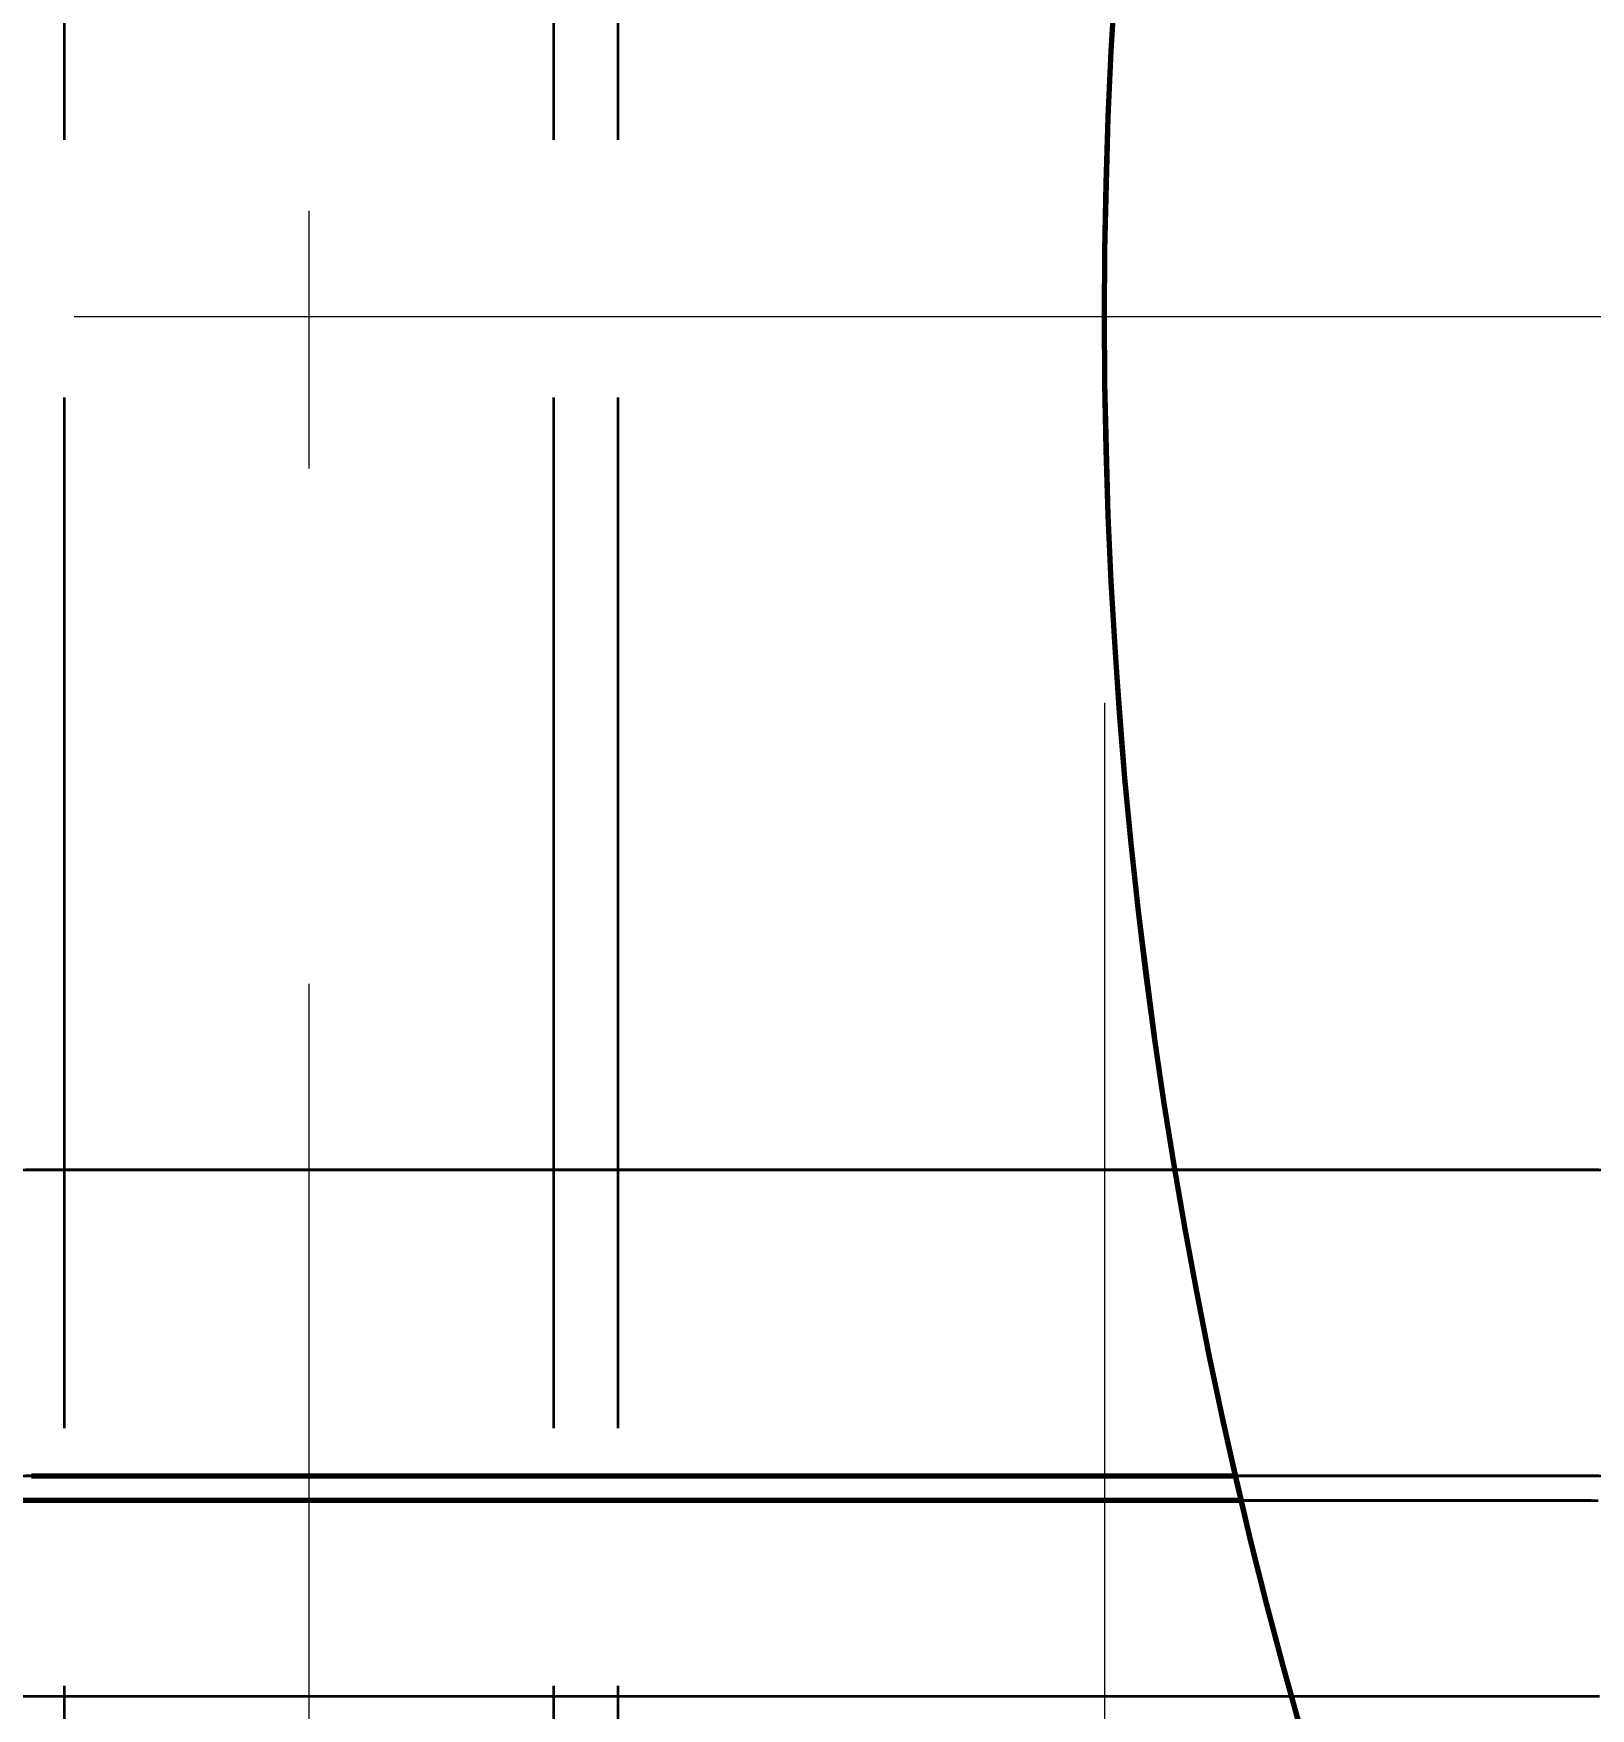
# Model space of a CAD drawing. Header units: millimetres. Extents: x 0 to 2382, y 0 to 420.
# Drawn here: x 293.84 to 299.89, y 224.6 to 231.1 of the extents above; entities that cross this region are included whole.
import ezdxf

# ---------------------------------------------------------------- set-up
doc = ezdxf.new("R2010")
doc.units = ezdxf.units.MM
doc.linetypes.add('IRAM-E-TRAZOS', pattern=[5, 4, -1])
doc.linetypes.add('IRAM-F-TRAZO-PUNTO', pattern=[20, 15, -2, 1, -2])
for name, color, linetype, lineweight in [('01-VISIBLE', 7, 'CONTINUOUS', 70), ('02-OCULTA', 4, 'IRAM-E-TRAZOS', 35), ('03-EJE', 1, 'IRAM-F-TRAZO-PUNTO', 18), ('04-COTA', 3, 'CONTINUOUS', 18)]:
    doc.layers.add(name, color=color, linetype=linetype, lineweight=lineweight)
doc.styles.add('ISO3098', font='isocpeur.ttf')
doc.dimstyles.new('FLAMA-IRAM', dxfattribs={"dimtxt": 3.5, "dimasz": 3.5, "dimexe": 2, "dimexo": 1.5, "dimgap": 1, "dimtad": 1, "dimdec": 1, "dimtxsty": 'ISO3098', "dimblk": 'IRAM_FLECHA', "dimblk1": 'IRAM_FLECHA', "dimblk2": 'IRAM_FLECHA', "dimcen": 2.5, "dimclrd": 256, "dimclre": 256, "dimclrt": 256, "dimazin": 3, "dimtfac": 1, "dimtmove": 0, "dimatfit": 3, "dimlwd": 18, "dimlwe": 18})

# ---------------------------------------------------------------- blocks, each defined once
blk = doc.blocks.new('IRAM_FLECHA')
blk.add_solid([(0, 0), (-1, 0.125), (-1, -0.125)])

msp = doc.modelspace()

# ---------------------------------------------------------------- linework, layer by layer
at = {"layer": '01-VISIBLE'}
for points in [[(293.835, 225.5), (293.8928, 225.5), (293.9505, 225.5), (294.0083, 225.5), (294.066, 225.5), (294.1238, 225.5), (294.1815, 225.5), (294.2393, 225.5), (294.297, 225.5), (294.3548, 225.5), (294.4125, 225.5), (294.4703, 225.5), (294.528, 225.5), (294.5858, 225.5), (294.6435, 225.5), (294.7013, 225.5), (294.759, 225.5), (294.8168, 225.5), (294.8745, 225.5), (294.9323, 225.5), (294.99, 225.5), (295.0478, 225.5), (295.1055, 225.5), (295.1633, 225.5), (295.221, 225.5), (295.2788, 225.5), (295.3365, 225.5), (295.3943, 225.5), (295.452, 225.5), (295.5098, 225.5), (295.5675, 225.5), (295.6253, 225.5), (295.683, 225.5), (295.7408, 225.5), (295.7985, 225.5), (295.8563, 225.5), (295.914, 225.5), (295.9718, 225.5), (296.0295, 225.5), (296.0873, 225.5), (296.145, 225.5), (296.2028, 225.5), (296.2605, 225.5), (296.3183, 225.5), (296.376, 225.5), (296.4338, 225.5), (296.4915, 225.5), (296.5493, 225.5), (296.607, 225.5), (296.6648, 225.5), (296.7225, 225.5), (296.7803, 225.5), (296.8381, 225.5), (296.8958, 225.5), (296.9536, 225.5), (297.0113, 225.5), (297.0691, 225.5), (297.1268, 225.5), (297.1846, 225.5), (297.2423, 225.5), (297.3001, 225.5), (297.3578, 225.5), (297.4156, 225.5), (297.4733, 225.5), (297.5311, 225.5), (297.5888, 225.5), (297.6466, 225.5), (297.7043, 225.5), (297.7621, 225.5), (297.8198, 225.5), (297.8776, 225.5), (297.9353, 225.5), (297.9931, 225.5), (298.0508, 225.5), (298.1086, 225.5), (298.1663, 225.5), (298.2241, 225.5), (298.2818, 225.5), (298.3396, 225.5), (298.3973, 225.5), (298.4551, 225.5), (298.5128, 225.5)], [(298.535, 225.405), (298.4778, 225.405), (298.4206, 225.405), (298.3634, 225.405), (298.3062, 225.405), (298.2489, 225.405), (298.1917, 225.405), (298.1345, 225.405), (298.0773, 225.405), (298.0201, 225.405), (297.9629, 225.405), (297.9057, 225.405), (297.8485, 225.405), (297.7912, 225.405), (297.734, 225.405), (297.6768, 225.405), (297.6196, 225.405), (297.5624, 225.405), (297.5052, 225.405), (297.448, 225.405), (297.3908, 225.405), (297.3335, 225.405), (297.2763, 225.405), (297.2191, 225.405), (297.1619, 225.405), (297.1047, 225.405), (297.0475, 225.405), (296.9903, 225.405), (296.9331, 225.405), (296.8758, 225.405), (296.8186, 225.405), (296.7614, 225.405), (296.7042, 225.405), (296.647, 225.405), (296.5898, 225.405), (296.5326, 225.405), (296.4754, 225.405), (296.4181, 225.405), (296.3609, 225.405), (296.3037, 225.405), (296.2465, 225.405), (296.1893, 225.405), (296.1321, 225.405), (296.0749, 225.405), (296.0177, 225.405), (295.9604, 225.405), (295.9032, 225.405), (295.846, 225.405), (295.7888, 225.405), (295.7316, 225.405), (295.6744, 225.405), (295.6172, 225.405), (295.56, 225.405), (295.5027, 225.405), (295.4455, 225.405), (295.3883, 225.405), (295.3311, 225.405), (295.2739, 225.405), (295.2167, 225.405), (295.1595, 225.405), (295.1023, 225.405), (295.045, 225.405), (294.9878, 225.405), (294.9306, 225.405), (294.8734, 225.405), (294.8162, 225.405), (294.759, 225.405), (294.7018, 225.405), (294.6446, 225.405), (294.5873, 225.405), (294.5301, 225.405), (294.4729, 225.405), (294.4157, 225.405), (294.3585, 225.405), (294.3013, 225.405), (294.2441, 225.405), (294.1869, 225.405), (294.1296, 225.405), (294.0724, 225.405), (294.0152, 225.405), (293.958, 225.405), (293.9008, 225.405), (293.8436, 225.405), (293.7864, 225.405)]]:
    msp.add_lwpolyline(points, dxfattribs=at)
msp.add_circle((318, 230), 20, dxfattribs=at)
at = {"layer": '02-OCULTA'}
for p, q in [((293.9625, 215.685), (293.9625, 330.1182)), ((295.8625, 215.685), (295.8625, 330.1182)), ((296.1125, 215.685), (296.1125, 330.1182))]:
    msp.add_line(p, q, dxfattribs=at)
for points in [[(293.771, 226.6875), (293.8661, 226.6875), (293.9612, 226.6875), (294.0564, 226.6875), (294.1515, 226.6875), (294.2466, 226.6875), (294.3417, 226.6875), (294.4369, 226.6875), (294.532, 226.6875), (294.6271, 226.6875), (294.7222, 226.6875), (294.8174, 226.6875), (294.9125, 226.6875), (295.0076, 226.6875), (295.1027, 226.6875), (295.1979, 226.6875), (295.293, 226.6875), (295.3881, 226.6875), (295.4832, 226.6875), (295.5784, 226.6875), (295.6735, 226.6875), (295.7686, 226.6875), (295.8637, 226.6875), (295.9589, 226.6875), (296.054, 226.6875), (296.1491, 226.6875), (296.2442, 226.6875), (296.3394, 226.6875), (296.4345, 226.6875), (296.5296, 226.6875), (296.6247, 226.6875), (296.7199, 226.6875), (296.815, 226.6875), (296.9101, 226.6875), (297.0052, 226.6875), (297.1004, 226.6875), (297.1955, 226.6875), (297.2906, 226.6875), (297.3857, 226.6875), (297.4809, 226.6875), (297.576, 226.6875), (297.6711, 226.6875), (297.7662, 226.6875), (297.8614, 226.6875), (297.9565, 226.6875), (298.0516, 226.6875), (298.1467, 226.6875), (298.2419, 226.6875), (298.337, 226.6875), (298.4321, 226.6875), (298.5272, 226.6875), (298.6224, 226.6875), (298.7175, 226.6875), (298.8126, 226.6875), (298.9077, 226.6875), (299.0029, 226.6875), (299.098, 226.6875), (299.1931, 226.6875), (299.2882, 226.6875), (299.3834, 226.6875), (299.4785, 226.6875), (299.5736, 226.6875), (299.6687, 226.6875), (299.7639, 226.6875), (299.859, 226.6875), (299.9541, 226.6875)], [(293.7995, 226.6875), (293.8922, 226.6875), (293.985, 226.6875), (294.0777, 226.6875), (294.1705, 226.6875), (294.2632, 226.6875), (294.356, 226.6875), (294.4487, 226.6875), (294.5415, 226.6875), (294.6342, 226.6875), (294.727, 226.6875), (294.8197, 226.6875), (294.9125, 226.6875), (295.0052, 226.6875), (295.098, 226.6875), (295.1907, 226.6875), (295.2835, 226.6875), (295.3762, 226.6875), (295.469, 226.6875), (295.5617, 226.6875), (295.6545, 226.6875), (295.7472, 226.6875), (295.84, 226.6875), (295.9327, 226.6875), (296.0255, 226.6875), (296.1182, 226.6875), (296.211, 226.6875), (296.3037, 226.6875), (296.3965, 226.6875), (296.4892, 226.6875), (296.582, 226.6875), (296.6747, 226.6875), (296.7675, 226.6875), (296.8602, 226.6875), (296.953, 226.6875), (297.0457, 226.6875), (297.1385, 226.6875), (297.2312, 226.6875), (297.324, 226.6875), (297.4167, 226.6875), (297.5095, 226.6875), (297.6022, 226.6875), (297.695, 226.6875), (297.7877, 226.6875), (297.8805, 226.6875), (297.9732, 226.6875), (298.066, 226.6875), (298.1587, 226.6875), (298.2515, 226.6875), (298.3442, 226.6875), (298.437, 226.6875), (298.5297, 226.6875), (298.6225, 226.6875), (298.7152, 226.6875), (298.808, 226.6875), (298.9007, 226.6875), (298.9935, 226.6875), (299.0862, 226.6875), (299.179, 226.6875), (299.2717, 226.6875), (299.3645, 226.6875), (299.4572, 226.6875), (299.55, 226.6875), (299.6427, 226.6875), (299.7355, 226.6875), (299.8282, 226.6875), (299.921, 226.6875)], [(294.9125, 226.6875), (294.8624, 226.6875), (294.8124, 226.6875), (294.7623, 226.6875), (294.7122, 226.6875), (294.6622, 226.6875), (294.6121, 226.6875), (294.562, 226.6875), (294.512, 226.6875), (294.4619, 226.6875), (294.4118, 226.6875), (294.3618, 226.6875), (294.3117, 226.6875), (294.2616, 226.6875), (294.2116, 226.6875), (294.1615, 226.6875), (294.1114, 226.6875), (294.0614, 226.6875), (294.0113, 226.6875), (293.9612, 226.6875), (293.9112, 226.6875), (293.8611, 226.6875), (293.8111, 226.6875)], [(294.9125, 226.6875), (294.8625, 226.6875), (294.8125, 226.6875), (294.7625, 226.6875), (294.7125, 226.6875), (294.6625, 226.6875), (294.6125, 226.6875), (294.5625, 226.6875), (294.5125, 226.6875), (294.4625, 226.6875), (294.4125, 226.6875), (294.3625, 226.6875), (294.3125, 226.6875), (294.2625, 226.6875), (294.2125, 226.6875), (294.1625, 226.6875), (294.1125, 226.6875), (294.0625, 226.6875), (294.0125, 226.6875), (293.9625, 226.6875), (293.9125, 226.6875), (293.8625, 226.6875), (293.8125, 226.6875)], [(299.9191, 226.6875), (299.869, 226.6875), (299.8189, 226.6875), (299.7689, 226.6875), (299.7188, 226.6875), (299.6687, 226.6875), (299.6187, 226.6875), (299.5686, 226.6875), (299.5186, 226.6875), (299.4685, 226.6875), (299.4184, 226.6875), (299.3684, 226.6875), (299.3183, 226.6875), (299.2682, 226.6875), (299.2182, 226.6875), (299.1681, 226.6875), (299.118, 226.6875), (299.068, 226.6875), (299.0179, 226.6875), (298.9678, 226.6875), (298.9178, 226.6875), (298.8677, 226.6875), (298.8176, 226.6875), (298.7676, 226.6875), (298.7175, 226.6875), (298.6674, 226.6875), (298.6174, 226.6875), (298.5673, 226.6875), (298.5172, 226.6875), (298.4672, 226.6875), (298.4171, 226.6875), (298.367, 226.6875), (298.317, 226.6875), (298.2669, 226.6875), (298.2168, 226.6875), (298.1668, 226.6875), (298.1167, 226.6875), (298.0666, 226.6875), (298.0166, 226.6875), (297.9665, 226.6875), (297.9164, 226.6875), (297.8664, 226.6875), (297.8163, 226.6875), (297.7662, 226.6875), (297.7162, 226.6875), (297.6661, 226.6875), (297.6161, 226.6875), (297.566, 226.6875), (297.5159, 226.6875), (297.4659, 226.6875), (297.4158, 226.6875), (297.3657, 226.6875), (297.3157, 226.6875), (297.2656, 226.6875), (297.2155, 226.6875), (297.1655, 226.6875), (297.1154, 226.6875), (297.0653, 226.6875), (297.0153, 226.6875), (296.9652, 226.6875), (296.9151, 226.6875), (296.8651, 226.6875), (296.815, 226.6875), (296.7649, 226.6875), (296.7149, 226.6875), (296.6648, 226.6875), (296.6147, 226.6875), (296.5647, 226.6875), (296.5146, 226.6875), (296.4645, 226.6875), (296.4145, 226.6875), (296.3644, 226.6875), (296.3143, 226.6875), (296.2643, 226.6875), (296.2142, 226.6875), (296.1641, 226.6875), (296.1141, 226.6875), (296.064, 226.6875), (296.0139, 226.6875), (295.9639, 226.6875), (295.9138, 226.6875), (295.8637, 226.6875), (295.8137, 226.6875), (295.7636, 226.6875), (295.7136, 226.6875), (295.6635, 226.6875), (295.6134, 226.6875), (295.5634, 226.6875), (295.5133, 226.6875), (295.4632, 226.6875), (295.4132, 226.6875), (295.3631, 226.6875), (295.313, 226.6875), (295.263, 226.6875), (295.2129, 226.6875), (295.1628, 226.6875), (295.1128, 226.6875), (295.0627, 226.6875), (295.0126, 226.6875), (294.9626, 226.6875), (294.9125, 226.6875)], [(299.9125, 226.6875), (299.8625, 226.6875), (299.8125, 226.6875), (299.7625, 226.6875), (299.7125, 226.6875), (299.6625, 226.6875), (299.6125, 226.6875), (299.5625, 226.6875), (299.5125, 226.6875), (299.4625, 226.6875), (299.4125, 226.6875), (299.3625, 226.6875), (299.3125, 226.6875), (299.2625, 226.6875), (299.2125, 226.6875), (299.1625, 226.6875), (299.1125, 226.6875), (299.0625, 226.6875), (299.0125, 226.6875), (298.9625, 226.6875), (298.9125, 226.6875), (298.8625, 226.6875), (298.8125, 226.6875), (298.7625, 226.6875), (298.7125, 226.6875), (298.6625, 226.6875), (298.6125, 226.6875), (298.5625, 226.6875), (298.5125, 226.6875), (298.4625, 226.6875), (298.4125, 226.6875), (298.3625, 226.6875), (298.3125, 226.6875), (298.2625, 226.6875), (298.2125, 226.6875), (298.1625, 226.6875), (298.1125, 226.6875), (298.0625, 226.6875), (298.0125, 226.6875), (297.9625, 226.6875), (297.9125, 226.6875), (297.8625, 226.6875), (297.8125, 226.6875), (297.7625, 226.6875), (297.7125, 226.6875), (297.6625, 226.6875), (297.6125, 226.6875), (297.5625, 226.6875), (297.5125, 226.6875), (297.4625, 226.6875), (297.4125, 226.6875), (297.3625, 226.6875), (297.3125, 226.6875), (297.2625, 226.6875), (297.2125, 226.6875), (297.1625, 226.6875), (297.1125, 226.6875), (297.0625, 226.6875), (297.0125, 226.6875), (296.9625, 226.6875), (296.9125, 226.6875), (296.8625, 226.6875), (296.8125, 226.6875), (296.7625, 226.6875), (296.7125, 226.6875), (296.6625, 226.6875), (296.6125, 226.6875), (296.5625, 226.6875), (296.5125, 226.6875), (296.4625, 226.6875), (296.4125, 226.6875), (296.3625, 226.6875), (296.3125, 226.6875), (296.2625, 226.6875), (296.2125, 226.6875), (296.1625, 226.6875), (296.1125, 226.6875), (296.0625, 226.6875), (296.0125, 226.6875), (295.9625, 226.6875), (295.9125, 226.6875), (295.8625, 226.6875), (295.8125, 226.6875), (295.7625, 226.6875), (295.7125, 226.6875), (295.6625, 226.6875), (295.6125, 226.6875), (295.5625, 226.6875), (295.5125, 226.6875), (295.4625, 226.6875), (295.4125, 226.6875), (295.3625, 226.6875), (295.3125, 226.6875), (295.2625, 226.6875), (295.2125, 226.6875), (295.1625, 226.6875), (295.1125, 226.6875), (295.0625, 226.6875), (295.0125, 226.6875), (294.9625, 226.6875), (294.9125, 226.6875)], [(293.771, 225.5), (293.8661, 225.5), (293.9612, 225.5), (294.0564, 225.5), (294.1515, 225.5), (294.2466, 225.5), (294.3417, 225.5), (294.4369, 225.5), (294.532, 225.5), (294.6271, 225.5), (294.7222, 225.5), (294.8174, 225.5), (294.9125, 225.5), (295.0076, 225.5), (295.1027, 225.5), (295.1979, 225.5), (295.293, 225.5), (295.3881, 225.5), (295.4832, 225.5), (295.5784, 225.5), (295.6735, 225.5), (295.7686, 225.5), (295.8637, 225.5), (295.9589, 225.5), (296.054, 225.5), (296.1491, 225.5), (296.2442, 225.5), (296.3394, 225.5), (296.4345, 225.5), (296.5296, 225.5), (296.6247, 225.5), (296.7199, 225.5), (296.815, 225.5), (296.9101, 225.5), (297.0052, 225.5), (297.1004, 225.5), (297.1955, 225.5), (297.2906, 225.5), (297.3857, 225.5), (297.4809, 225.5), (297.576, 225.5), (297.6711, 225.5), (297.7662, 225.5), (297.8614, 225.5), (297.9565, 225.5), (298.0516, 225.5), (298.1467, 225.5), (298.2419, 225.5), (298.337, 225.5), (298.4321, 225.5), (298.5272, 225.5), (298.6224, 225.5), (298.7175, 225.5), (298.8126, 225.5), (298.9077, 225.5), (299.0029, 225.5), (299.098, 225.5), (299.1931, 225.5), (299.2882, 225.5), (299.3834, 225.5), (299.4785, 225.5), (299.5736, 225.5), (299.6687, 225.5), (299.7639, 225.5), (299.859, 225.5), (299.9541, 225.5)], [(293.771, 225.5), (293.8661, 225.5), (293.9612, 225.5), (294.0564, 225.5), (294.1515, 225.5), (294.2466, 225.5), (294.3417, 225.5), (294.4369, 225.5), (294.532, 225.5), (294.6271, 225.5), (294.7222, 225.5), (294.8174, 225.5), (294.9125, 225.5), (295.0076, 225.5), (295.1027, 225.5), (295.1979, 225.5), (295.293, 225.5), (295.3881, 225.5), (295.4832, 225.5), (295.5784, 225.5), (295.6735, 225.5), (295.7686, 225.5), (295.8637, 225.5), (295.9589, 225.5), (296.054, 225.5), (296.1491, 225.5), (296.2442, 225.5), (296.3394, 225.5), (296.4345, 225.5), (296.5296, 225.5), (296.6247, 225.5), (296.7199, 225.5), (296.815, 225.5), (296.9101, 225.5), (297.0052, 225.5), (297.1004, 225.5), (297.1955, 225.5), (297.2906, 225.5), (297.3857, 225.5), (297.4809, 225.5), (297.576, 225.5), (297.6711, 225.5), (297.7662, 225.5), (297.8614, 225.5), (297.9565, 225.5), (298.0516, 225.5), (298.1467, 225.5), (298.2419, 225.5), (298.337, 225.5), (298.4321, 225.5), (298.5272, 225.5), (298.6224, 225.5), (298.7175, 225.5), (298.8126, 225.5), (298.9077, 225.5), (299.0029, 225.5), (299.098, 225.5), (299.1931, 225.5), (299.2882, 225.5), (299.3834, 225.5), (299.4785, 225.5), (299.5736, 225.5), (299.6687, 225.5), (299.7639, 225.5), (299.859, 225.5), (299.9541, 225.5)], [(293.7995, 225.5), (293.8922, 225.5), (293.985, 225.5), (294.0777, 225.5), (294.1705, 225.5), (294.2632, 225.5), (294.356, 225.5), (294.4487, 225.5), (294.5415, 225.5), (294.6342, 225.5), (294.727, 225.5), (294.8197, 225.5), (294.9125, 225.5), (295.0052, 225.5), (295.098, 225.5), (295.1907, 225.5), (295.2835, 225.5), (295.3762, 225.5), (295.469, 225.5), (295.5617, 225.5), (295.6545, 225.5), (295.7472, 225.5), (295.84, 225.5), (295.9327, 225.5), (296.0255, 225.5), (296.1182, 225.5), (296.211, 225.5), (296.3037, 225.5), (296.3965, 225.5), (296.4892, 225.5), (296.582, 225.5), (296.6747, 225.5), (296.7675, 225.5), (296.8602, 225.5), (296.953, 225.5), (297.0457, 225.5), (297.1385, 225.5), (297.2312, 225.5), (297.324, 225.5), (297.4167, 225.5), (297.5095, 225.5), (297.6022, 225.5), (297.695, 225.5), (297.7877, 225.5), (297.8805, 225.5), (297.9732, 225.5), (298.066, 225.5), (298.1587, 225.5), (298.2515, 225.5), (298.3442, 225.5), (298.437, 225.5), (298.5297, 225.5), (298.6225, 225.5), (298.7152, 225.5), (298.808, 225.5), (298.9007, 225.5), (298.9935, 225.5), (299.0862, 225.5), (299.179, 225.5), (299.2717, 225.5), (299.3645, 225.5), (299.4572, 225.5), (299.55, 225.5), (299.6427, 225.5), (299.7355, 225.5), (299.8282, 225.5), (299.921, 225.5)], [(294.9125, 225.5), (294.8624, 225.5), (294.8124, 225.5), (294.7623, 225.5), (294.7122, 225.5), (294.6622, 225.5), (294.6121, 225.5), (294.562, 225.5), (294.512, 225.5), (294.4619, 225.5), (294.4118, 225.5), (294.3618, 225.5), (294.3117, 225.5), (294.2616, 225.5), (294.2116, 225.5), (294.1615, 225.5), (294.1114, 225.5), (294.0614, 225.5), (294.0113, 225.5), (293.9612, 225.5), (293.9112, 225.5), (293.8611, 225.5), (293.8111, 225.5)], [(294.9125, 225.5), (294.8624, 225.5), (294.8124, 225.5), (294.7623, 225.5), (294.7122, 225.5), (294.6622, 225.5), (294.6121, 225.5), (294.562, 225.5), (294.512, 225.5), (294.4619, 225.5), (294.4118, 225.5), (294.3618, 225.5), (294.3117, 225.5), (294.2616, 225.5), (294.2116, 225.5), (294.1615, 225.5), (294.1114, 225.5), (294.0614, 225.5), (294.0113, 225.5), (293.9612, 225.5), (293.9112, 225.5), (293.8611, 225.5), (293.8111, 225.5)], [(294.9125, 225.5), (294.8625, 225.5), (294.8125, 225.5), (294.7625, 225.5), (294.7125, 225.5), (294.6625, 225.5), (294.6125, 225.5), (294.5625, 225.5), (294.5125, 225.5), (294.4625, 225.5), (294.4125, 225.5), (294.3625, 225.5), (294.3125, 225.5), (294.2625, 225.5), (294.2125, 225.5), (294.1625, 225.5), (294.1125, 225.5), (294.0625, 225.5), (294.0125, 225.5), (293.9625, 225.5), (293.9125, 225.5), (293.8625, 225.5), (293.8125, 225.5)], [(294.9125, 225.5), (294.8625, 225.5), (294.8125, 225.5), (294.7625, 225.5), (294.7125, 225.5), (294.6625, 225.5), (294.6125, 225.5), (294.5625, 225.5), (294.5125, 225.5), (294.4625, 225.5), (294.4125, 225.5), (294.3625, 225.5), (294.3125, 225.5), (294.2625, 225.5), (294.2125, 225.5), (294.1625, 225.5), (294.1125, 225.5), (294.0625, 225.5), (294.0125, 225.5), (293.9625, 225.5), (293.9125, 225.5), (293.8625, 225.5), (293.8125, 225.5)], [(299.9125, 225.5), (299.8625, 225.5), (299.8125, 225.5), (299.7625, 225.5), (299.7125, 225.5), (299.6625, 225.5), (299.6125, 225.5), (299.5625, 225.5), (299.5125, 225.5), (299.4625, 225.5), (299.4125, 225.5), (299.3625, 225.5), (299.3125, 225.5), (299.2625, 225.5), (299.2125, 225.5), (299.1625, 225.5), (299.1125, 225.5), (299.0625, 225.5), (299.0125, 225.5), (298.9625, 225.5), (298.9125, 225.5), (298.8625, 225.5), (298.8125, 225.5), (298.7625, 225.5), (298.7125, 225.5), (298.6625, 225.5), (298.6125, 225.5), (298.5625, 225.5), (298.5125, 225.5), (298.4625, 225.5), (298.4125, 225.5), (298.3625, 225.5), (298.3125, 225.5), (298.2625, 225.5), (298.2125, 225.5), (298.1625, 225.5), (298.1125, 225.5), (298.0625, 225.5), (298.0125, 225.5), (297.9625, 225.5), (297.9125, 225.5), (297.8625, 225.5), (297.8125, 225.5), (297.7625, 225.5), (297.7125, 225.5), (297.6625, 225.5), (297.6125, 225.5), (297.5625, 225.5), (297.5125, 225.5), (297.4625, 225.5), (297.4125, 225.5), (297.3625, 225.5), (297.3125, 225.5), (297.2625, 225.5), (297.2125, 225.5), (297.1625, 225.5), (297.1125, 225.5), (297.0625, 225.5), (297.0125, 225.5), (296.9625, 225.5), (296.9125, 225.5), (296.8625, 225.5), (296.8125, 225.5), (296.7625, 225.5), (296.7125, 225.5), (296.6625, 225.5), (296.6125, 225.5), (296.5625, 225.5), (296.5125, 225.5), (296.4625, 225.5), (296.4125, 225.5), (296.3625, 225.5), (296.3125, 225.5), (296.2625, 225.5), (296.2125, 225.5), (296.1625, 225.5), (296.1125, 225.5), (296.0625, 225.5), (296.0125, 225.5), (295.9625, 225.5), (295.9125, 225.5), (295.8625, 225.5), (295.8125, 225.5), (295.7625, 225.5), (295.7125, 225.5), (295.6625, 225.5), (295.6125, 225.5), (295.5625, 225.5), (295.5125, 225.5), (295.4625, 225.5), (295.4125, 225.5), (295.3625, 225.5), (295.3125, 225.5), (295.2625, 225.5), (295.2125, 225.5), (295.1625, 225.5), (295.1125, 225.5), (295.0625, 225.5), (295.0125, 225.5), (294.9625, 225.5), (294.9125, 225.5)], [(299.9191, 225.5), (299.869, 225.5), (299.8189, 225.5), (299.7689, 225.5), (299.7188, 225.5), (299.6687, 225.5), (299.6187, 225.5), (299.5686, 225.5), (299.5186, 225.5), (299.4685, 225.5), (299.4184, 225.5), (299.3684, 225.5), (299.3183, 225.5), (299.2682, 225.5), (299.2182, 225.5), (299.1681, 225.5), (299.118, 225.5), (299.068, 225.5), (299.0179, 225.5), (298.9678, 225.5), (298.9178, 225.5), (298.8677, 225.5), (298.8176, 225.5), (298.7676, 225.5), (298.7175, 225.5), (298.6674, 225.5), (298.6174, 225.5), (298.5673, 225.5), (298.5172, 225.5), (298.4672, 225.5), (298.4171, 225.5), (298.367, 225.5), (298.317, 225.5), (298.2669, 225.5), (298.2168, 225.5), (298.1668, 225.5), (298.1167, 225.5), (298.0666, 225.5), (298.0166, 225.5), (297.9665, 225.5), (297.9164, 225.5), (297.8664, 225.5), (297.8163, 225.5), (297.7662, 225.5), (297.7162, 225.5), (297.6661, 225.5), (297.6161, 225.5), (297.566, 225.5), (297.5159, 225.5), (297.4659, 225.5), (297.4158, 225.5), (297.3657, 225.5), (297.3157, 225.5), (297.2656, 225.5), (297.2155, 225.5), (297.1655, 225.5), (297.1154, 225.5), (297.0653, 225.5), (297.0153, 225.5), (296.9652, 225.5), (296.9151, 225.5), (296.8651, 225.5), (296.815, 225.5), (296.7649, 225.5), (296.7149, 225.5), (296.6648, 225.5), (296.6147, 225.5), (296.5647, 225.5), (296.5146, 225.5), (296.4645, 225.5), (296.4145, 225.5), (296.3644, 225.5), (296.3143, 225.5), (296.2643, 225.5), (296.2142, 225.5), (296.1641, 225.5), (296.1141, 225.5), (296.064, 225.5), (296.0139, 225.5), (295.9639, 225.5), (295.9138, 225.5), (295.8637, 225.5), (295.8137, 225.5), (295.7636, 225.5), (295.7136, 225.5), (295.6635, 225.5), (295.6134, 225.5), (295.5634, 225.5), (295.5133, 225.5), (295.4632, 225.5), (295.4132, 225.5), (295.3631, 225.5), (295.313, 225.5), (295.263, 225.5), (295.2129, 225.5), (295.1628, 225.5), (295.1128, 225.5), (295.0627, 225.5), (295.0126, 225.5), (294.9626, 225.5), (294.9125, 225.5)], [(299.9191, 225.5), (299.869, 225.5), (299.8189, 225.5), (299.7689, 225.5), (299.7188, 225.5), (299.6687, 225.5), (299.6187, 225.5), (299.5686, 225.5), (299.5186, 225.5), (299.4685, 225.5), (299.4184, 225.5), (299.3684, 225.5), (299.3183, 225.5), (299.2682, 225.5), (299.2182, 225.5), (299.1681, 225.5), (299.118, 225.5), (299.068, 225.5), (299.0179, 225.5), (298.9678, 225.5), (298.9178, 225.5), (298.8677, 225.5), (298.8176, 225.5), (298.7676, 225.5), (298.7175, 225.5), (298.6674, 225.5), (298.6174, 225.5), (298.5673, 225.5), (298.5172, 225.5), (298.4672, 225.5), (298.4171, 225.5), (298.367, 225.5), (298.317, 225.5), (298.2669, 225.5), (298.2168, 225.5), (298.1668, 225.5), (298.1167, 225.5), (298.0666, 225.5), (298.0166, 225.5), (297.9665, 225.5), (297.9164, 225.5), (297.8664, 225.5), (297.8163, 225.5), (297.7662, 225.5), (297.7162, 225.5), (297.6661, 225.5), (297.6161, 225.5), (297.566, 225.5), (297.5159, 225.5), (297.4659, 225.5), (297.4158, 225.5), (297.3657, 225.5), (297.3157, 225.5), (297.2656, 225.5), (297.2155, 225.5), (297.1655, 225.5), (297.1154, 225.5), (297.0653, 225.5), (297.0153, 225.5), (296.9652, 225.5), (296.9151, 225.5), (296.8651, 225.5), (296.815, 225.5), (296.7649, 225.5), (296.7149, 225.5), (296.6648, 225.5), (296.6147, 225.5), (296.5647, 225.5), (296.5146, 225.5), (296.4645, 225.5), (296.4145, 225.5), (296.3644, 225.5), (296.3143, 225.5), (296.2643, 225.5), (296.2142, 225.5), (296.1641, 225.5), (296.1141, 225.5), (296.064, 225.5), (296.0139, 225.5), (295.9639, 225.5), (295.9138, 225.5), (295.8637, 225.5), (295.8137, 225.5), (295.7636, 225.5), (295.7136, 225.5), (295.6635, 225.5), (295.6134, 225.5), (295.5634, 225.5), (295.5133, 225.5), (295.4632, 225.5), (295.4132, 225.5), (295.3631, 225.5), (295.313, 225.5), (295.263, 225.5), (295.2129, 225.5), (295.1628, 225.5), (295.1128, 225.5), (295.0627, 225.5), (295.0126, 225.5), (294.9626, 225.5), (294.9125, 225.5)], [(299.9125, 225.5), (299.8625, 225.5), (299.8125, 225.5), (299.7625, 225.5), (299.7125, 225.5), (299.6625, 225.5), (299.6125, 225.5), (299.5625, 225.5), (299.5125, 225.5), (299.4625, 225.5), (299.4125, 225.5), (299.3625, 225.5), (299.3125, 225.5), (299.2625, 225.5), (299.2125, 225.5), (299.1625, 225.5), (299.1125, 225.5), (299.0625, 225.5), (299.0125, 225.5), (298.9625, 225.5), (298.9125, 225.5), (298.8625, 225.5), (298.8125, 225.5), (298.7625, 225.5), (298.7125, 225.5), (298.6625, 225.5), (298.6125, 225.5), (298.5625, 225.5), (298.5125, 225.5), (298.4625, 225.5), (298.4125, 225.5), (298.3625, 225.5), (298.3125, 225.5), (298.2625, 225.5), (298.2125, 225.5), (298.1625, 225.5), (298.1125, 225.5), (298.0625, 225.5), (298.0125, 225.5), (297.9625, 225.5), (297.9125, 225.5), (297.8625, 225.5), (297.8125, 225.5), (297.7625, 225.5), (297.7125, 225.5), (297.6625, 225.5), (297.6125, 225.5), (297.5625, 225.5), (297.5125, 225.5), (297.4625, 225.5), (297.4125, 225.5), (297.3625, 225.5), (297.3125, 225.5), (297.2625, 225.5), (297.2125, 225.5), (297.1625, 225.5), (297.1125, 225.5), (297.0625, 225.5), (297.0125, 225.5), (296.9625, 225.5), (296.9125, 225.5), (296.8625, 225.5), (296.8125, 225.5), (296.7625, 225.5), (296.7125, 225.5), (296.6625, 225.5), (296.6125, 225.5), (296.5625, 225.5), (296.5125, 225.5), (296.4625, 225.5), (296.4125, 225.5), (296.3625, 225.5), (296.3125, 225.5), (296.2625, 225.5), (296.2125, 225.5), (296.1625, 225.5), (296.1125, 225.5), (296.0625, 225.5), (296.0125, 225.5), (295.9625, 225.5), (295.9125, 225.5), (295.8625, 225.5), (295.8125, 225.5), (295.7625, 225.5), (295.7125, 225.5), (295.6625, 225.5), (295.6125, 225.5), (295.5625, 225.5), (295.5125, 225.5), (295.4625, 225.5), (295.4125, 225.5), (295.3625, 225.5), (295.3125, 225.5), (295.2625, 225.5), (295.2125, 225.5), (295.1625, 225.5), (295.1125, 225.5), (295.0625, 225.5), (295.0125, 225.5), (294.9625, 225.5), (294.9125, 225.5)], [(298.5128, 225.5), (298.563, 225.5), (298.6131, 225.5), (298.6633, 225.5), (298.7135, 225.5), (298.7636, 225.5), (298.8138, 225.5), (298.8639, 225.5), (298.9141, 225.5), (298.9642, 225.5), (299.0144, 225.5), (299.0645, 225.5), (299.1147, 225.5), (299.1649, 225.5), (299.215, 225.5), (299.2652, 225.5), (299.3153, 225.5), (299.3655, 225.5), (299.4156, 225.5), (299.4658, 225.5), (299.516, 225.5), (299.5661, 225.5), (299.6163, 225.5), (299.6664, 225.5), (299.7166, 225.5), (299.7667, 225.5), (299.8169, 225.5), (299.8671, 225.5), (299.9172, 225.5)], [(294.9125, 225.405), (294.8625, 225.405), (294.8124, 225.405), (294.7624, 225.405), (294.7124, 225.405), (294.6623, 225.405), (294.6123, 225.405), (294.5623, 225.405), (294.5122, 225.405), (294.4622, 225.405), (294.4122, 225.405), (294.3621, 225.405), (294.3121, 225.405), (294.2621, 225.405), (294.212, 225.405), (294.162, 225.405), (294.112, 225.405), (294.0619, 225.405), (294.0119, 225.405), (293.9619, 225.405), (293.9119, 225.405), (293.8618, 225.405), (293.8118, 225.405)], [(294.9125, 225.405), (294.9625, 225.405), (295.0126, 225.405), (295.0626, 225.405), (295.1126, 225.405), (295.1627, 225.405), (295.2127, 225.405), (295.2627, 225.405), (295.3128, 225.405), (295.3628, 225.405), (295.4128, 225.405), (295.4629, 225.405), (295.5129, 225.405), (295.5629, 225.405), (295.613, 225.405), (295.663, 225.405), (295.713, 225.405), (295.7631, 225.405), (295.8131, 225.405), (295.8631, 225.405), (295.9131, 225.405), (295.9632, 225.405), (296.0132, 225.405), (296.0632, 225.405), (296.1133, 225.405), (296.1633, 225.405), (296.2133, 225.405), (296.2634, 225.405), (296.3134, 225.405), (296.3634, 225.405), (296.4135, 225.405), (296.4635, 225.405), (296.5135, 225.405), (296.5636, 225.405), (296.6136, 225.405), (296.6636, 225.405), (296.7137, 225.405), (296.7637, 225.405), (296.8137, 225.405), (296.8638, 225.405), (296.9138, 225.405), (296.9638, 225.405), (297.0139, 225.405), (297.0639, 225.405), (297.1139, 225.405), (297.164, 225.405), (297.214, 225.405), (297.264, 225.405), (297.3141, 225.405), (297.3641, 225.405), (297.4141, 225.405), (297.4642, 225.405), (297.5142, 225.405), (297.5642, 225.405), (297.6143, 225.405), (297.6643, 225.405), (297.7143, 225.405), (297.7644, 225.405), (297.8144, 225.405), (297.8644, 225.405), (297.9144, 225.405), (297.9645, 225.405), (298.0145, 225.405), (298.0645, 225.405), (298.1146, 225.405), (298.1646, 225.405), (298.2146, 225.405), (298.2647, 225.405), (298.3147, 225.405), (298.3647, 225.405), (298.4148, 225.405), (298.4648, 225.405), (298.5148, 225.405), (298.5649, 225.405), (298.6149, 225.405), (298.6649, 225.405), (298.715, 225.405), (298.765, 225.405), (298.815, 225.405), (298.8651, 225.405), (298.9151, 225.405), (298.9651, 225.405), (299.0152, 225.405), (299.0652, 225.405), (299.1152, 225.405), (299.1653, 225.405), (299.2153, 225.405), (299.2653, 225.405), (299.3154, 225.405), (299.3654, 225.405), (299.4154, 225.405), (299.4655, 225.405), (299.5155, 225.405), (299.5655, 225.405), (299.6156, 225.405), (299.6656, 225.405), (299.7156, 225.405), (299.7656, 225.405), (299.8157, 225.405), (299.8657, 225.405), (299.9157, 225.405)], [(299.8885, 225.405), (299.8383, 225.405), (299.7882, 225.405), (299.7381, 225.405), (299.688, 225.405), (299.6378, 225.405), (299.5877, 225.405), (299.5376, 225.405), (299.4874, 225.405), (299.4373, 225.405), (299.3872, 225.405), (299.3371, 225.405), (299.2869, 225.405), (299.2368, 225.405), (299.1867, 225.405), (299.1365, 225.405), (299.0864, 225.405), (299.0363, 225.405), (298.9862, 225.405), (298.936, 225.405), (298.8859, 225.405), (298.8358, 225.405), (298.7856, 225.405), (298.7355, 225.405), (298.6854, 225.405), (298.6353, 225.405), (298.5851, 225.405), (298.535, 225.405)], [(293.7567, 224.645), (293.8531, 224.645), (293.9494, 224.645), (294.0457, 224.645), (294.142, 224.645), (294.2383, 224.645), (294.3346, 224.645), (294.4309, 224.645), (294.5272, 224.645), (294.6236, 224.645), (294.7199, 224.645), (294.8162, 224.645), (294.9125, 224.645), (295.0088, 224.645), (295.1051, 224.645), (295.2014, 224.645), (295.2977, 224.645), (295.3941, 224.645), (295.4904, 224.645), (295.5867, 224.645), (295.683, 224.645), (295.7793, 224.645), (295.8756, 224.645), (295.9719, 224.645), (296.0682, 224.645), (296.1646, 224.645), (296.2609, 224.645), (296.3572, 224.645), (296.4535, 224.645), (296.5498, 224.645), (296.6461, 224.645), (296.7424, 224.645), (296.8387, 224.645), (296.9351, 224.645), (297.0314, 224.645), (297.1277, 224.645), (297.224, 224.645), (297.3203, 224.645), (297.4166, 224.645), (297.5129, 224.645), (297.6092, 224.645), (297.7056, 224.645), (297.8019, 224.645), (297.8982, 224.645), (297.9945, 224.645), (298.0908, 224.645), (298.1871, 224.645), (298.2834, 224.645), (298.3797, 224.645), (298.4761, 224.645), (298.5724, 224.645), (298.6687, 224.645), (298.765, 224.645), (298.8613, 224.645), (298.9576, 224.645), (299.0539, 224.645), (299.1502, 224.645), (299.2466, 224.645), (299.3429, 224.645), (299.4392, 224.645), (299.5355, 224.645), (299.6318, 224.645), (299.7281, 224.645), (299.8244, 224.645), (299.9207, 224.645)], [(293.8118, 224.645), (293.8618, 224.645), (293.9119, 224.645), (293.9619, 224.645), (294.0119, 224.645), (294.0619, 224.645), (294.112, 224.645), (294.162, 224.645), (294.212, 224.645), (294.2621, 224.645), (294.3121, 224.645), (294.3621, 224.645), (294.4122, 224.645), (294.4622, 224.645), (294.5122, 224.645), (294.5623, 224.645), (294.6123, 224.645), (294.6623, 224.645), (294.7124, 224.645), (294.7624, 224.645), (294.8124, 224.645), (294.8625, 224.645), (294.9125, 224.645)], [(294.9125, 224.645), (294.9625, 224.645), (295.0126, 224.645), (295.0626, 224.645), (295.1126, 224.645), (295.1627, 224.645), (295.2127, 224.645), (295.2627, 224.645), (295.3128, 224.645), (295.3628, 224.645), (295.4128, 224.645), (295.4629, 224.645), (295.5129, 224.645), (295.5629, 224.645), (295.613, 224.645), (295.663, 224.645), (295.713, 224.645), (295.7631, 224.645), (295.8131, 224.645), (295.8631, 224.645), (295.9131, 224.645), (295.9632, 224.645), (296.0132, 224.645), (296.0632, 224.645), (296.1133, 224.645), (296.1633, 224.645), (296.2133, 224.645), (296.2634, 224.645), (296.3134, 224.645), (296.3634, 224.645), (296.4135, 224.645), (296.4635, 224.645), (296.5135, 224.645), (296.5636, 224.645), (296.6136, 224.645), (296.6636, 224.645), (296.7137, 224.645), (296.7637, 224.645), (296.8137, 224.645), (296.8638, 224.645), (296.9138, 224.645), (296.9638, 224.645), (297.0139, 224.645), (297.0639, 224.645), (297.1139, 224.645), (297.164, 224.645), (297.214, 224.645), (297.264, 224.645), (297.3141, 224.645), (297.3641, 224.645), (297.4141, 224.645), (297.4642, 224.645), (297.5142, 224.645), (297.5642, 224.645), (297.6143, 224.645), (297.6643, 224.645), (297.7143, 224.645), (297.7644, 224.645), (297.8144, 224.645), (297.8644, 224.645), (297.9144, 224.645), (297.9645, 224.645), (298.0145, 224.645), (298.0645, 224.645), (298.1146, 224.645), (298.1646, 224.645), (298.2146, 224.645), (298.2647, 224.645), (298.3147, 224.645), (298.3647, 224.645), (298.4148, 224.645), (298.4648, 224.645), (298.5148, 224.645), (298.5649, 224.645), (298.6149, 224.645), (298.6649, 224.645), (298.715, 224.645), (298.765, 224.645), (298.815, 224.645), (298.8651, 224.645), (298.9151, 224.645), (298.9651, 224.645), (299.0152, 224.645), (299.0652, 224.645), (299.1152, 224.645), (299.1653, 224.645), (299.2153, 224.645), (299.2653, 224.645), (299.3154, 224.645), (299.3654, 224.645), (299.4154, 224.645), (299.4655, 224.645), (299.5155, 224.645), (299.5655, 224.645), (299.6156, 224.645), (299.6656, 224.645), (299.7156, 224.645), (299.7656, 224.645), (299.8157, 224.645), (299.8657, 224.645), (299.9157, 224.645)]]:
    msp.add_lwpolyline(points, dxfattribs=at)
msp.add_circle((318, 230), 20, dxfattribs=at)
msp.add_circle((318, 230), 20, dxfattribs=at)
msp.add_circle((318, 230), 20, dxfattribs=at)
at = {"layer": '03-EJE'}
for p, q in [((294.9125, 212.41), (294.9125, 342.3623)), ((294, 230), (342, 230)), ((297.7, 230), (338.3, 230))]:
    msp.add_line(p, q, dxfattribs=at)

# ---------------------------------------------------------------- dimensions: what is measured, and where the dimension line sits
at = {"layer": '04-COTA'}
msp.add_linear_dim(base=(298, 201), p1=(298, 230), p2=(338, 230), dimstyle='FLAMA-IRAM', override={"dimlfac": 10, "dimpost": '%%c<>'}, dxfattribs=at).render()

doc.saveas('drawing.dxf')
